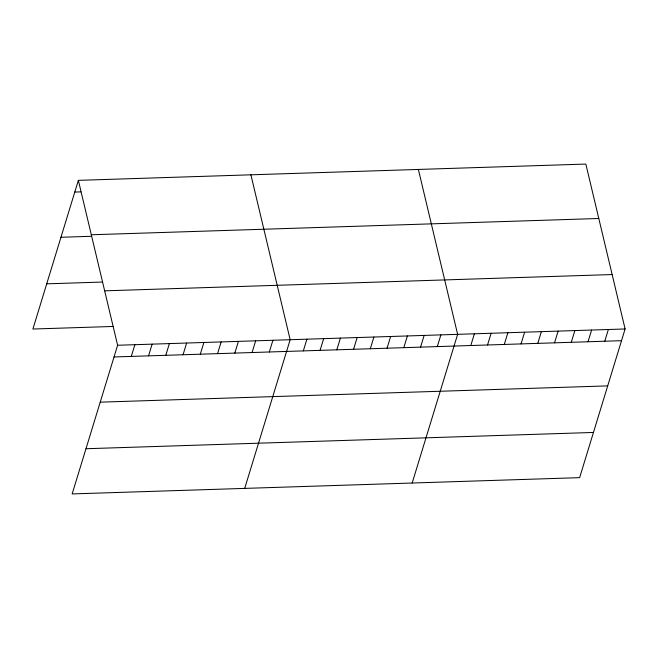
<?xml version="1.0" encoding="UTF-8"?>
<svg xmlns="http://www.w3.org/2000/svg" width="658" height="658" viewBox="0 0 658 658"><rect width="100%" height="100%" fill="white"/><g stroke="black" fill="none" stroke-linecap="round" stroke-linejoin="round"><path stroke-width="0.99" d="M78.36 180.35L117.618 345.253L72.158 493.928L579.64 477.65L625.1 328.967L585.842 164.072L78.36 180.35L32.9 329.033L113.086 326.458M131.287 356.414L134.874 344.693M148.543 355.863L152.13 344.142M165.8 355.304L169.377 343.591M183.056 354.752L186.633 343.032M200.303 354.201L203.89 342.481M217.559 353.642L221.146 341.93M234.816 353.091L238.402 341.37M252.072 352.54L255.649 340.819M269.328 351.989L272.906 340.268M244.702 488.392L290.162 339.717L250.904 174.814M303.322 350.895L306.908 339.174M320.076 350.36L323.654 338.64M336.822 349.817L340.4 338.105M353.568 349.283L357.146 337.562M370.314 348.748L373.892 337.028M387.06 348.205L390.646 336.493M403.806 347.671L407.392 335.95M420.552 347.136L424.139 335.416M437.299 346.593L440.885 334.881M412.171 483.021L457.631 334.338L418.373 169.443M470.799 345.524L474.377 333.803M487.545 344.981L491.123 333.269M504.291 344.447L507.869 332.726M521.037 343.912L524.615 332.191M537.783 343.369L541.361 331.657M554.53 342.834L558.116 331.114M571.276 342.3L574.862 330.579M588.022 341.757L591.608 330.045M604.768 341.222L608.354 329.502M74.773 192.07L80.86 191.873M91.314 234.766L598.796 218.489M60.955 237.267L91.404 236.288M46.718 283.837L102.541 282.043M104.663 290.836L612.146 274.55M117.618 345.253L625.1 328.967M114.031 356.965L621.514 340.688M100.213 402.161L607.696 385.884M85.976 448.731L593.458 432.454"/></g></svg>
